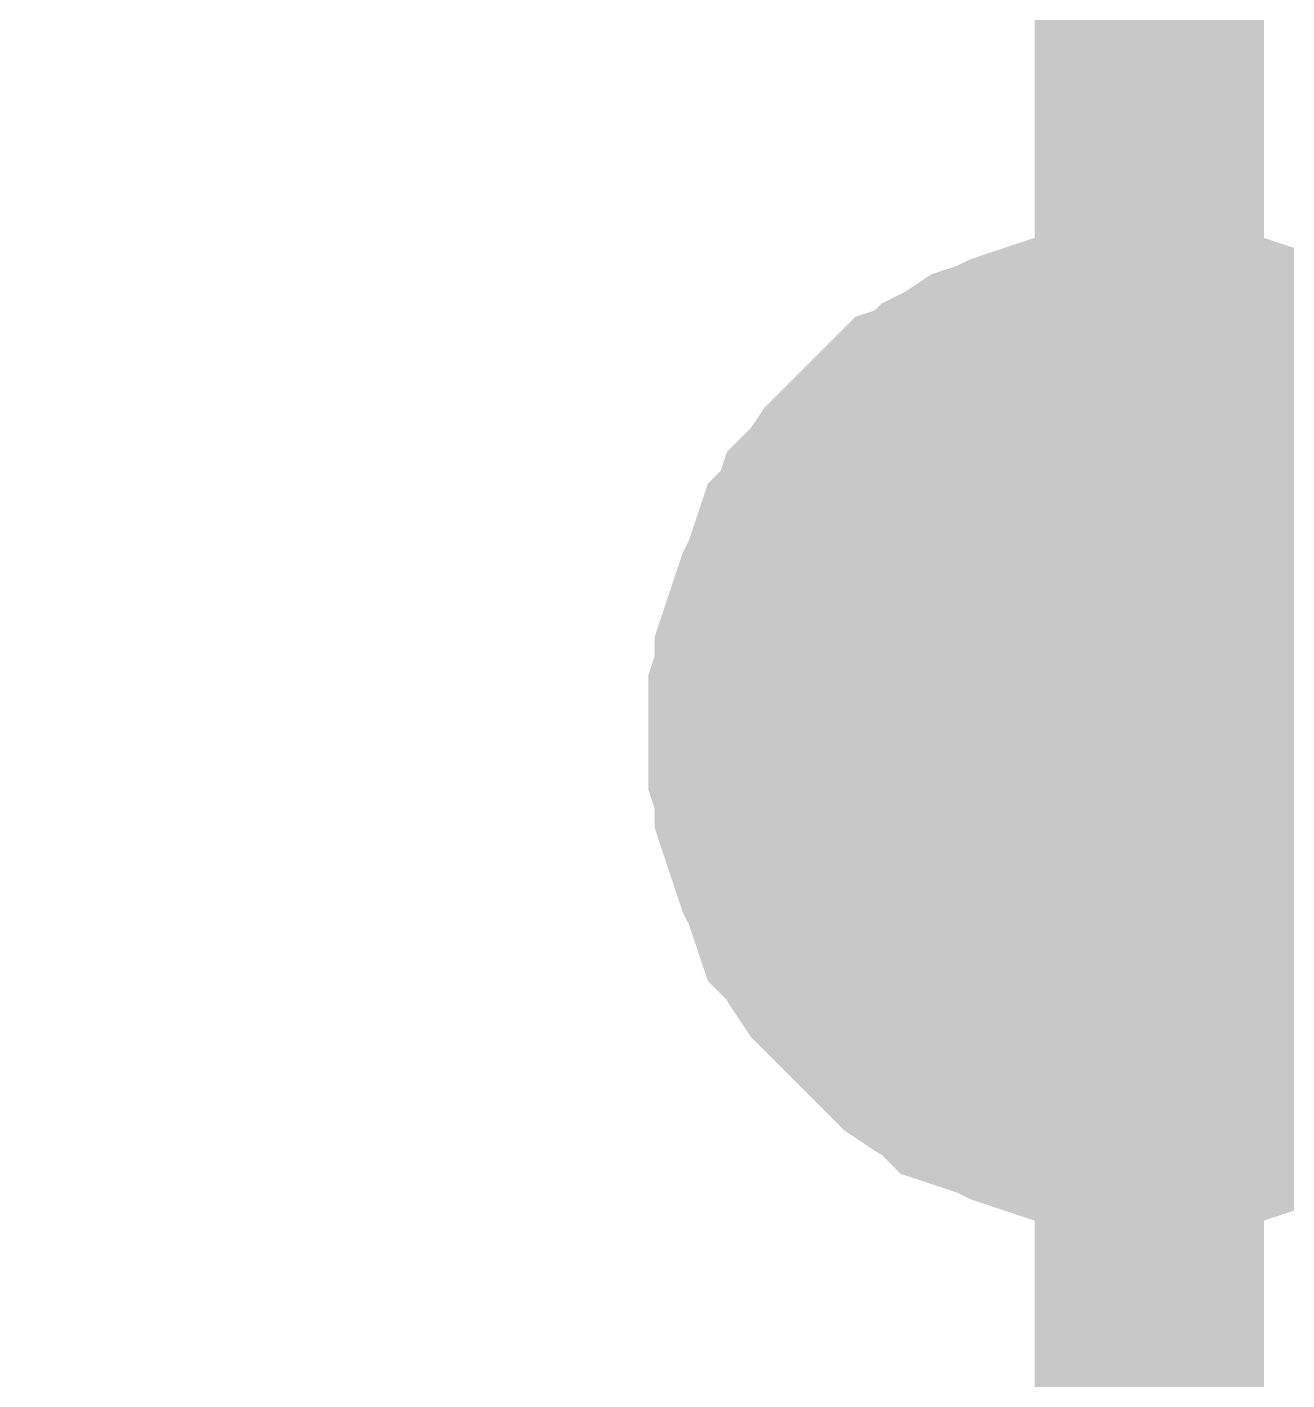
# Model space of a CAD drawing. Header units: inches. Extents: x 0 to 431, y 0 to 297.
# Drawn here: x 38.635 to 40.28, y 163.494 to 165.26 of the extents above; entities that cross this region are included whole.
import ezdxf

# ---------------------------------------------------------------- set-up
doc = ezdxf.new("R2010")
doc.units = ezdxf.units.IN
doc.layers.add('Sheet', color=255, linetype='Continuous')

msp = doc.modelspace()

# ---------------------------------------------------------------- linework, layer by layer
at = {"layer": 'Sheet'}
for points in [[(40.0999, 164.3394, 0.2997, 0.2997, 0), (40.0999, 166.8768, 0.2997, 0.2997, 0)], [(39.5958, 164.3394, 0.2997, 0.2997, 0), (39.5958, 164.3646, 0.2997, 0.2997, 0), (39.5958, 164.3898, 0.2997, 0.2997, 0), (39.6042, 164.415, 0.2997, 0.2997, 0), (39.6042, 164.4402, 0.2997, 0.2997, 0), (39.6126, 164.4654, 0.2997, 0.2997, 0), (39.621, 164.4906, 0.2997, 0.2997, 0), (39.6294, 164.5159, 0.2997, 0.2997, 0), (39.6378, 164.5327, 0.2997, 0.2997, 0), (39.6462, 164.5579, 0.2997, 0.2997, 0), (39.6546, 164.5831, 0.2997, 0.2997, 0), (39.6714, 164.5999, 0.2997, 0.2997, 0), (39.6798, 164.6251, 0.2997, 0.2997, 0), (39.6966, 164.6419, 0.2997, 0.2997, 0), (39.7134, 164.6671, 0.2997, 0.2997, 0), (39.7302, 164.6839, 0.2997, 0.2997, 0), (39.747, 164.7007, 0.2997, 0.2997, 0), (39.7638, 164.7175, 0.2997, 0.2997, 0), (39.7806, 164.7343, 0.2997, 0.2997, 0), (39.7974, 164.7511, 0.2997, 0.2997, 0), (39.8227, 164.7595, 0.2997, 0.2997, 0), (39.8395, 164.7763, 0.2997, 0.2997, 0), (39.8563, 164.7847, 0.2997, 0.2997, 0), (39.8815, 164.8015, 0.2997, 0.2997, 0), (39.9067, 164.8099, 0.2997, 0.2997, 0), (39.9235, 164.8183, 0.2997, 0.2997, 0), (39.9487, 164.8267, 0.2997, 0.2997, 0), (39.9739, 164.8351, 0.2997, 0.2997, 0), (39.9991, 164.8435, 0.2997, 0.2997, 0), (40.0243, 164.8435, 0.2997, 0.2997, 0), (40.0495, 164.8519, 0.2997, 0.2997, 0), (40.0747, 164.8519, 0.2997, 0.2997, 0), (40.0999, 164.8519, 0.2997, 0.2997, 0)], [(39.5958, 164.3394, 0.2997, 0.2997, 0), (39.5958, 164.3646, 0.2997, 0.2997, 0), (39.5958, 164.3898, 0.2997, 0.2997, 0), (39.6042, 164.415, 0.2997, 0.2997, 0), (39.6042, 164.4402, 0.2997, 0.2997, 0), (39.6126, 164.4654, 0.2997, 0.2997, 0), (39.621, 164.4906, 0.2997, 0.2997, 0), (39.6294, 164.5159, 0.2997, 0.2997, 0), (39.6378, 164.5327, 0.2997, 0.2997, 0), (39.6462, 164.5579, 0.2997, 0.2997, 0), (39.6546, 164.5831, 0.2997, 0.2997, 0), (39.6714, 164.5999, 0.2997, 0.2997, 0), (39.6798, 164.6251, 0.2997, 0.2997, 0), (39.6966, 164.6419, 0.2997, 0.2997, 0), (39.7134, 164.6671, 0.2997, 0.2997, 0), (39.7302, 164.6839, 0.2997, 0.2997, 0), (39.747, 164.7007, 0.2997, 0.2997, 0), (39.7638, 164.7175, 0.2997, 0.2997, 0), (39.7806, 164.7343, 0.2997, 0.2997, 0), (39.7974, 164.7511, 0.2997, 0.2997, 0), (39.8227, 164.7595, 0.2997, 0.2997, 0), (39.8395, 164.7763, 0.2997, 0.2997, 0), (39.8563, 164.7847, 0.2997, 0.2997, 0), (39.8815, 164.8015, 0.2997, 0.2997, 0), (39.9067, 164.8099, 0.2997, 0.2997, 0), (39.9235, 164.8183, 0.2997, 0.2997, 0), (39.9487, 164.8267, 0.2997, 0.2997, 0), (39.9739, 164.8351, 0.2997, 0.2997, 0), (39.9991, 164.8435, 0.2997, 0.2997, 0), (40.0243, 164.8435, 0.2997, 0.2997, 0), (40.0495, 164.8519, 0.2997, 0.2997, 0), (40.0747, 164.8519, 0.2997, 0.2997, 0), (40.0999, 164.8519, 0.2997, 0.2997, 0)], [(39.5958, 164.3394, 0.2997, 0.2997, 0), (39.5958, 164.3646, 0.2997, 0.2997, 0), (39.5958, 164.3898, 0.2997, 0.2997, 0), (39.6042, 164.415, 0.2997, 0.2997, 0), (39.6042, 164.4402, 0.2997, 0.2997, 0), (39.6126, 164.4654, 0.2997, 0.2997, 0), (39.621, 164.4906, 0.2997, 0.2997, 0), (39.6294, 164.5159, 0.2997, 0.2997, 0), (39.6378, 164.5327, 0.2997, 0.2997, 0), (39.6462, 164.5579, 0.2997, 0.2997, 0), (39.6546, 164.5831, 0.2997, 0.2997, 0), (39.6714, 164.5999, 0.2997, 0.2997, 0), (39.6798, 164.6251, 0.2997, 0.2997, 0), (39.6966, 164.6419, 0.2997, 0.2997, 0), (39.7134, 164.6671, 0.2997, 0.2997, 0), (39.7302, 164.6839, 0.2997, 0.2997, 0), (39.747, 164.7007, 0.2997, 0.2997, 0), (39.7638, 164.7175, 0.2997, 0.2997, 0), (39.7806, 164.7343, 0.2997, 0.2997, 0), (39.7974, 164.7511, 0.2997, 0.2997, 0), (39.8227, 164.7595, 0.2997, 0.2997, 0), (39.8395, 164.7763, 0.2997, 0.2997, 0), (39.8563, 164.7847, 0.2997, 0.2997, 0), (39.8815, 164.8015, 0.2997, 0.2997, 0), (39.9067, 164.8099, 0.2997, 0.2997, 0), (39.9235, 164.8183, 0.2997, 0.2997, 0), (39.9487, 164.8267, 0.2997, 0.2997, 0), (39.9739, 164.8351, 0.2997, 0.2997, 0), (39.9991, 164.8435, 0.2997, 0.2997, 0), (40.0243, 164.8435, 0.2997, 0.2997, 0), (40.0495, 164.8519, 0.2997, 0.2997, 0), (40.0747, 164.8519, 0.2997, 0.2997, 0), (40.0999, 164.8519, 0.2997, 0.2997, 0)], [(39.5958, 164.3394, 0.2997, 0.2997, 0), (39.5958, 164.3646, 0.2997, 0.2997, 0), (39.5958, 164.3898, 0.2997, 0.2997, 0), (39.6042, 164.415, 0.2997, 0.2997, 0), (39.6042, 164.4402, 0.2997, 0.2997, 0), (39.6126, 164.4654, 0.2997, 0.2997, 0), (39.621, 164.4906, 0.2997, 0.2997, 0), (39.6294, 164.5159, 0.2997, 0.2997, 0), (39.6378, 164.5327, 0.2997, 0.2997, 0), (39.6462, 164.5579, 0.2997, 0.2997, 0), (39.6546, 164.5831, 0.2997, 0.2997, 0), (39.6714, 164.5999, 0.2997, 0.2997, 0), (39.6798, 164.6251, 0.2997, 0.2997, 0), (39.6966, 164.6419, 0.2997, 0.2997, 0), (39.7134, 164.6671, 0.2997, 0.2997, 0), (39.7302, 164.6839, 0.2997, 0.2997, 0), (39.747, 164.7007, 0.2997, 0.2997, 0), (39.7638, 164.7175, 0.2997, 0.2997, 0), (39.7806, 164.7343, 0.2997, 0.2997, 0), (39.7974, 164.7511, 0.2997, 0.2997, 0), (39.8227, 164.7595, 0.2997, 0.2997, 0), (39.8395, 164.7763, 0.2997, 0.2997, 0), (39.8563, 164.7847, 0.2997, 0.2997, 0), (39.8815, 164.8015, 0.2997, 0.2997, 0), (39.9067, 164.8099, 0.2997, 0.2997, 0), (39.9235, 164.8183, 0.2997, 0.2997, 0), (39.9487, 164.8267, 0.2997, 0.2997, 0), (39.9739, 164.8351, 0.2997, 0.2997, 0), (39.9991, 164.8435, 0.2997, 0.2997, 0), (40.0243, 164.8435, 0.2997, 0.2997, 0), (40.0495, 164.8519, 0.2997, 0.2997, 0), (40.0747, 164.8519, 0.2997, 0.2997, 0), (40.0999, 164.8519, 0.2997, 0.2997, 0)], [(40.0999, 164.8519, 0.2997, 0.2997, 0), (40.0999, 164.8519, 0.2997, 0.2997, 0)], [(40.0999, 164.8519, 0.2997, 0.2997, 0), (40.1251, 164.8519, 0.2997, 0.2997, 0), (40.1503, 164.8519, 0.2997, 0.2997, 0), (40.1755, 164.8435, 0.2997, 0.2997, 0), (40.2007, 164.8435, 0.2997, 0.2997, 0), (40.2259, 164.8351, 0.2997, 0.2997, 0), (40.2511, 164.8267, 0.2997, 0.2997, 0), (40.2763, 164.8183, 0.2997, 0.2997, 0), (40.3015, 164.8099, 0.2997, 0.2997, 0), (40.3267, 164.8015, 0.2997, 0.2997, 0), (40.3435, 164.7847, 0.2997, 0.2997, 0), (40.3687, 164.7763, 0.2997, 0.2997, 0), (40.3855, 164.7595, 0.2997, 0.2997, 0), (40.4108, 164.7511, 0.2997, 0.2997, 0), (40.4276, 164.7343, 0.2997, 0.2997, 0), (40.4444, 164.7175, 0.2997, 0.2997, 0)], [(40.0999, 164.8519, 0.2997, 0.2997, 0), (40.0999, 164.8519, 0.2997, 0.2997, 0)], [(40.0999, 164.8519, 0.2997, 0.2997, 0), (40.1251, 164.8519, 0.2997, 0.2997, 0), (40.1503, 164.8519, 0.2997, 0.2997, 0), (40.1755, 164.8435, 0.2997, 0.2997, 0), (40.2007, 164.8435, 0.2997, 0.2997, 0), (40.2259, 164.8351, 0.2997, 0.2997, 0), (40.2511, 164.8267, 0.2997, 0.2997, 0), (40.2763, 164.8183, 0.2997, 0.2997, 0), (40.3015, 164.8099, 0.2997, 0.2997, 0), (40.3267, 164.8015, 0.2997, 0.2997, 0), (40.3435, 164.7847, 0.2997, 0.2997, 0), (40.3687, 164.7763, 0.2997, 0.2997, 0), (40.3855, 164.7595, 0.2997, 0.2997, 0), (40.4108, 164.7511, 0.2997, 0.2997, 0), (40.4276, 164.7343, 0.2997, 0.2997, 0), (40.4444, 164.7175, 0.2997, 0.2997, 0)], [(40.0999, 164.8519, 0.2997, 0.2997, 0), (40.0999, 164.8519, 0.2997, 0.2997, 0)], [(40.0999, 164.8519, 0.2997, 0.2997, 0), (40.1251, 164.8519, 0.2997, 0.2997, 0), (40.1503, 164.8519, 0.2997, 0.2997, 0), (40.1755, 164.8435, 0.2997, 0.2997, 0), (40.2007, 164.8435, 0.2997, 0.2997, 0), (40.2259, 164.8351, 0.2997, 0.2997, 0), (40.2511, 164.8267, 0.2997, 0.2997, 0), (40.2763, 164.8183, 0.2997, 0.2997, 0), (40.3015, 164.8099, 0.2997, 0.2997, 0), (40.3267, 164.8015, 0.2997, 0.2997, 0), (40.3435, 164.7847, 0.2997, 0.2997, 0), (40.3687, 164.7763, 0.2997, 0.2997, 0), (40.3855, 164.7595, 0.2997, 0.2997, 0), (40.4108, 164.7511, 0.2997, 0.2997, 0), (40.4276, 164.7343, 0.2997, 0.2997, 0), (40.4444, 164.7175, 0.2997, 0.2997, 0)], [(40.0999, 164.8519, 0.2997, 0.2997, 0), (40.0999, 164.8519, 0.2997, 0.2997, 0)], [(40.0999, 164.8519, 0.2997, 0.2997, 0), (40.1251, 164.8519, 0.2997, 0.2997, 0), (40.1503, 164.8519, 0.2997, 0.2997, 0), (40.1755, 164.8435, 0.2997, 0.2997, 0), (40.2007, 164.8435, 0.2997, 0.2997, 0), (40.2259, 164.8351, 0.2997, 0.2997, 0), (40.2511, 164.8267, 0.2997, 0.2997, 0), (40.2763, 164.8183, 0.2997, 0.2997, 0), (40.3015, 164.8099, 0.2997, 0.2997, 0), (40.3267, 164.8015, 0.2997, 0.2997, 0), (40.3435, 164.7847, 0.2997, 0.2997, 0), (40.3687, 164.7763, 0.2997, 0.2997, 0), (40.3855, 164.7595, 0.2997, 0.2997, 0), (40.4108, 164.7511, 0.2997, 0.2997, 0), (40.4276, 164.7343, 0.2997, 0.2997, 0), (40.4444, 164.7175, 0.2997, 0.2997, 0)], [(39.5958, 164.3394, 0.0991, 0.0991, 0), (39.5958, 164.3646, 0.0991, 0.0991, 0), (39.5958, 164.3898, 0.0991, 0.0991, 0), (39.6042, 164.415, 0.0991, 0.0991, 0), (39.6042, 164.4402, 0.0991, 0.0991, 0), (39.6126, 164.4654, 0.0991, 0.0991, 0), (39.621, 164.4906, 0.0991, 0.0991, 0), (39.6294, 164.5159, 0.0991, 0.0991, 0), (39.6378, 164.5327, 0.0991, 0.0991, 0), (39.6462, 164.5579, 0.0991, 0.0991, 0), (39.6546, 164.5831, 0.0991, 0.0991, 0), (39.6714, 164.5999, 0.0991, 0.0991, 0), (39.6798, 164.6251, 0.0991, 0.0991, 0), (39.6966, 164.6419, 0.0991, 0.0991, 0), (39.7134, 164.6671, 0.0991, 0.0991, 0), (39.7302, 164.6839, 0.0991, 0.0991, 0), (39.747, 164.7007, 0.0991, 0.0991, 0), (39.7638, 164.7175, 0.0991, 0.0991, 0), (39.7806, 164.7343, 0.0991, 0.0991, 0), (39.7974, 164.7511, 0.0991, 0.0991, 0), (39.8227, 164.7595, 0.0991, 0.0991, 0), (39.8395, 164.7763, 0.0991, 0.0991, 0), (39.8563, 164.7847, 0.0991, 0.0991, 0), (39.8815, 164.8015, 0.0991, 0.0991, 0), (39.9067, 164.8099, 0.0991, 0.0991, 0), (39.9235, 164.8183, 0.0991, 0.0991, 0), (39.9487, 164.8267, 0.0991, 0.0991, 0), (39.9739, 164.8351, 0.0991, 0.0991, 0), (39.9991, 164.8435, 0.0991, 0.0991, 0), (40.0243, 164.8435, 0.0991, 0.0991, 0), (40.0495, 164.8519, 0.0991, 0.0991, 0), (40.0747, 164.8519, 0.0991, 0.0991, 0), (40.0999, 164.8519, 0.0991, 0.0991, 0)], [(39.5958, 164.3394, 0.0991, 0.0991, 0), (39.5958, 164.3646, 0.0991, 0.0991, 0), (39.5958, 164.3898, 0.0991, 0.0991, 0), (39.6042, 164.415, 0.0991, 0.0991, 0), (39.6042, 164.4402, 0.0991, 0.0991, 0), (39.6126, 164.4654, 0.0991, 0.0991, 0), (39.621, 164.4906, 0.0991, 0.0991, 0), (39.6294, 164.5159, 0.0991, 0.0991, 0), (39.6378, 164.5327, 0.0991, 0.0991, 0), (39.6462, 164.5579, 0.0991, 0.0991, 0), (39.6546, 164.5831, 0.0991, 0.0991, 0), (39.6714, 164.5999, 0.0991, 0.0991, 0), (39.6798, 164.6251, 0.0991, 0.0991, 0), (39.6966, 164.6419, 0.0991, 0.0991, 0), (39.7134, 164.6671, 0.0991, 0.0991, 0), (39.7302, 164.6839, 0.0991, 0.0991, 0), (39.747, 164.7007, 0.0991, 0.0991, 0), (39.7638, 164.7175, 0.0991, 0.0991, 0), (39.7806, 164.7343, 0.0991, 0.0991, 0), (39.7974, 164.7511, 0.0991, 0.0991, 0), (39.8227, 164.7595, 0.0991, 0.0991, 0), (39.8395, 164.7763, 0.0991, 0.0991, 0), (39.8563, 164.7847, 0.0991, 0.0991, 0), (39.8815, 164.8015, 0.0991, 0.0991, 0), (39.9067, 164.8099, 0.0991, 0.0991, 0), (39.9235, 164.8183, 0.0991, 0.0991, 0), (39.9487, 164.8267, 0.0991, 0.0991, 0), (39.9739, 164.8351, 0.0991, 0.0991, 0), (39.9991, 164.8435, 0.0991, 0.0991, 0), (40.0243, 164.8435, 0.0991, 0.0991, 0), (40.0495, 164.8519, 0.0991, 0.0991, 0), (40.0747, 164.8519, 0.0991, 0.0991, 0), (40.0999, 164.8519, 0.0991, 0.0991, 0)], [(39.5958, 164.3394, 0.0991, 0.0991, 0), (39.5958, 164.3646, 0.0991, 0.0991, 0), (39.5958, 164.3898, 0.0991, 0.0991, 0), (39.6042, 164.415, 0.0991, 0.0991, 0), (39.6042, 164.4402, 0.0991, 0.0991, 0), (39.6126, 164.4654, 0.0991, 0.0991, 0), (39.621, 164.4906, 0.0991, 0.0991, 0), (39.6294, 164.5159, 0.0991, 0.0991, 0), (39.6378, 164.5327, 0.0991, 0.0991, 0), (39.6462, 164.5579, 0.0991, 0.0991, 0), (39.6546, 164.5831, 0.0991, 0.0991, 0), (39.6714, 164.5999, 0.0991, 0.0991, 0), (39.6798, 164.6251, 0.0991, 0.0991, 0), (39.6966, 164.6419, 0.0991, 0.0991, 0), (39.7134, 164.6671, 0.0991, 0.0991, 0), (39.7302, 164.6839, 0.0991, 0.0991, 0), (39.747, 164.7007, 0.0991, 0.0991, 0), (39.7638, 164.7175, 0.0991, 0.0991, 0), (39.7806, 164.7343, 0.0991, 0.0991, 0), (39.7974, 164.7511, 0.0991, 0.0991, 0), (39.8227, 164.7595, 0.0991, 0.0991, 0), (39.8395, 164.7763, 0.0991, 0.0991, 0), (39.8563, 164.7847, 0.0991, 0.0991, 0), (39.8815, 164.8015, 0.0991, 0.0991, 0), (39.9067, 164.8099, 0.0991, 0.0991, 0), (39.9235, 164.8183, 0.0991, 0.0991, 0), (39.9487, 164.8267, 0.0991, 0.0991, 0), (39.9739, 164.8351, 0.0991, 0.0991, 0), (39.9991, 164.8435, 0.0991, 0.0991, 0), (40.0243, 164.8435, 0.0991, 0.0991, 0), (40.0495, 164.8519, 0.0991, 0.0991, 0), (40.0747, 164.8519, 0.0991, 0.0991, 0), (40.0999, 164.8519, 0.0991, 0.0991, 0)], [(39.5958, 164.3394, 0.0991, 0.0991, 0), (39.5958, 164.3646, 0.0991, 0.0991, 0), (39.5958, 164.3898, 0.0991, 0.0991, 0), (39.6042, 164.415, 0.0991, 0.0991, 0), (39.6042, 164.4402, 0.0991, 0.0991, 0), (39.6126, 164.4654, 0.0991, 0.0991, 0), (39.621, 164.4906, 0.0991, 0.0991, 0), (39.6294, 164.5159, 0.0991, 0.0991, 0), (39.6378, 164.5327, 0.0991, 0.0991, 0), (39.6462, 164.5579, 0.0991, 0.0991, 0), (39.6546, 164.5831, 0.0991, 0.0991, 0), (39.6714, 164.5999, 0.0991, 0.0991, 0), (39.6798, 164.6251, 0.0991, 0.0991, 0), (39.6966, 164.6419, 0.0991, 0.0991, 0), (39.7134, 164.6671, 0.0991, 0.0991, 0), (39.7302, 164.6839, 0.0991, 0.0991, 0), (39.747, 164.7007, 0.0991, 0.0991, 0), (39.7638, 164.7175, 0.0991, 0.0991, 0), (39.7806, 164.7343, 0.0991, 0.0991, 0), (39.7974, 164.7511, 0.0991, 0.0991, 0), (39.8227, 164.7595, 0.0991, 0.0991, 0), (39.8395, 164.7763, 0.0991, 0.0991, 0), (39.8563, 164.7847, 0.0991, 0.0991, 0), (39.8815, 164.8015, 0.0991, 0.0991, 0), (39.9067, 164.8099, 0.0991, 0.0991, 0), (39.9235, 164.8183, 0.0991, 0.0991, 0), (39.9487, 164.8267, 0.0991, 0.0991, 0), (39.9739, 164.8351, 0.0991, 0.0991, 0), (39.9991, 164.8435, 0.0991, 0.0991, 0), (40.0243, 164.8435, 0.0991, 0.0991, 0), (40.0495, 164.8519, 0.0991, 0.0991, 0), (40.0747, 164.8519, 0.0991, 0.0991, 0), (40.0999, 164.8519, 0.0991, 0.0991, 0)], [(40.0999, 164.8519, 0.0991, 0.0991, 0), (40.0999, 164.8519, 0.0991, 0.0991, 0)], [(40.0999, 164.8519, 0.0991, 0.0991, 0), (40.1251, 164.8519, 0.0991, 0.0991, 0), (40.1503, 164.8519, 0.0991, 0.0991, 0), (40.1755, 164.8435, 0.0991, 0.0991, 0), (40.2007, 164.8435, 0.0991, 0.0991, 0), (40.2259, 164.8351, 0.0991, 0.0991, 0), (40.2511, 164.8267, 0.0991, 0.0991, 0), (40.2763, 164.8183, 0.0991, 0.0991, 0), (40.3015, 164.8099, 0.0991, 0.0991, 0), (40.3267, 164.8015, 0.0991, 0.0991, 0), (40.3435, 164.7847, 0.0991, 0.0991, 0)], [(40.0999, 164.8519, 0.0991, 0.0991, 0), (40.0999, 164.8519, 0.0991, 0.0991, 0)], [(40.0999, 164.8519, 0.0991, 0.0991, 0), (40.1251, 164.8519, 0.0991, 0.0991, 0), (40.1503, 164.8519, 0.0991, 0.0991, 0), (40.1755, 164.8435, 0.0991, 0.0991, 0), (40.2007, 164.8435, 0.0991, 0.0991, 0), (40.2259, 164.8351, 0.0991, 0.0991, 0), (40.2511, 164.8267, 0.0991, 0.0991, 0), (40.2763, 164.8183, 0.0991, 0.0991, 0), (40.3015, 164.8099, 0.0991, 0.0991, 0), (40.3267, 164.8015, 0.0991, 0.0991, 0), (40.3435, 164.7847, 0.0991, 0.0991, 0)], [(40.0999, 164.8519, 0.0991, 0.0991, 0), (40.0999, 164.8519, 0.0991, 0.0991, 0)], [(40.0999, 164.8519, 0.0991, 0.0991, 0), (40.1251, 164.8519, 0.0991, 0.0991, 0), (40.1503, 164.8519, 0.0991, 0.0991, 0), (40.1755, 164.8435, 0.0991, 0.0991, 0), (40.2007, 164.8435, 0.0991, 0.0991, 0), (40.2259, 164.8351, 0.0991, 0.0991, 0), (40.2511, 164.8267, 0.0991, 0.0991, 0), (40.2763, 164.8183, 0.0991, 0.0991, 0), (40.3015, 164.8099, 0.0991, 0.0991, 0), (40.3267, 164.8015, 0.0991, 0.0991, 0), (40.3435, 164.7847, 0.0991, 0.0991, 0)], [(40.0999, 164.8519, 0.0991, 0.0991, 0), (40.0999, 164.8519, 0.0991, 0.0991, 0)], [(40.0999, 164.8519, 0.0991, 0.0991, 0), (40.1251, 164.8519, 0.0991, 0.0991, 0), (40.1503, 164.8519, 0.0991, 0.0991, 0), (40.1755, 164.8435, 0.0991, 0.0991, 0), (40.2007, 164.8435, 0.0991, 0.0991, 0), (40.2259, 164.8351, 0.0991, 0.0991, 0), (40.2511, 164.8267, 0.0991, 0.0991, 0), (40.2763, 164.8183, 0.0991, 0.0991, 0), (40.3015, 164.8099, 0.0991, 0.0991, 0), (40.3267, 164.8015, 0.0991, 0.0991, 0), (40.3435, 164.7847, 0.0991, 0.0991, 0)], [(73.2098, 138.9155, 0.2997, 0.2997, 0), (62.9601, 138.9155, 0.2997, 0.2997, 0), (62.9601, 163.9949, 0.2997, 0.2997, 0), (62.9601, 164.3394, 0.2997, 0.2997, 0), (45.0063, 164.3394, 0.2997, 0.2997, 0), (40.0999, 164.3394, 0.2997, 0.2997, 0), (40.0999, 154.9966, 0.2997, 0.2997, 0), (36.0084, 154.9966, 0.2997, 0.2997, 0)], [(40.0999, 163.8353, 0.2997, 0.2997, 0), (40.0747, 163.8353, 0.2997, 0.2997, 0), (40.0495, 163.8353, 0.2997, 0.2997, 0), (40.0243, 163.8437, 0.2997, 0.2997, 0), (39.9991, 163.8437, 0.2997, 0.2997, 0), (39.9739, 163.8521, 0.2997, 0.2997, 0), (39.9487, 163.8605, 0.2997, 0.2997, 0), (39.9235, 163.8689, 0.2997, 0.2997, 0), (39.9067, 163.8773, 0.2997, 0.2997, 0), (39.8815, 163.8857, 0.2997, 0.2997, 0), (39.8563, 163.8941, 0.2997, 0.2997, 0), (39.8395, 163.9109, 0.2997, 0.2997, 0), (39.8227, 163.9193, 0.2997, 0.2997, 0), (39.7974, 163.9361, 0.2997, 0.2997, 0), (39.7806, 163.9529, 0.2997, 0.2997, 0), (39.7638, 163.9697, 0.2997, 0.2997, 0), (39.747, 163.9865, 0.2997, 0.2997, 0), (39.7302, 164.0033, 0.2997, 0.2997, 0), (39.7134, 164.0201, 0.2997, 0.2997, 0), (39.6966, 164.0369, 0.2997, 0.2997, 0), (39.6798, 164.0622, 0.2997, 0.2997, 0), (39.6714, 164.079, 0.2997, 0.2997, 0), (39.6546, 164.0958, 0.2997, 0.2997, 0), (39.6462, 164.121, 0.2997, 0.2997, 0), (39.6378, 164.1462, 0.2997, 0.2997, 0), (39.6294, 164.163, 0.2997, 0.2997, 0), (39.621, 164.1882, 0.2997, 0.2997, 0), (39.6126, 164.2134, 0.2997, 0.2997, 0), (39.6042, 164.2386, 0.2997, 0.2997, 0), (39.6042, 164.2638, 0.2997, 0.2997, 0), (39.5958, 164.289, 0.2997, 0.2997, 0), (39.5958, 164.3142, 0.2997, 0.2997, 0), (39.5958, 164.3394, 0.2997, 0.2997, 0)], [(39.5958, 164.3394, 0.2997, 0.2997, 0), (39.5958, 164.3394, 0.2997, 0.2997, 0)], [(40.0999, 163.8353, 0.2997, 0.2997, 0), (40.0747, 163.8353, 0.2997, 0.2997, 0), (40.0495, 163.8353, 0.2997, 0.2997, 0), (40.0243, 163.8437, 0.2997, 0.2997, 0), (39.9991, 163.8437, 0.2997, 0.2997, 0), (39.9739, 163.8521, 0.2997, 0.2997, 0), (39.9487, 163.8605, 0.2997, 0.2997, 0), (39.9235, 163.8689, 0.2997, 0.2997, 0), (39.9067, 163.8773, 0.2997, 0.2997, 0), (39.8815, 163.8857, 0.2997, 0.2997, 0), (39.8563, 163.8941, 0.2997, 0.2997, 0), (39.8395, 163.9109, 0.2997, 0.2997, 0), (39.8227, 163.9193, 0.2997, 0.2997, 0), (39.7974, 163.9361, 0.2997, 0.2997, 0), (39.7806, 163.9529, 0.2997, 0.2997, 0), (39.7638, 163.9697, 0.2997, 0.2997, 0), (39.747, 163.9865, 0.2997, 0.2997, 0), (39.7302, 164.0033, 0.2997, 0.2997, 0), (39.7134, 164.0201, 0.2997, 0.2997, 0), (39.6966, 164.0369, 0.2997, 0.2997, 0), (39.6798, 164.0622, 0.2997, 0.2997, 0), (39.6714, 164.079, 0.2997, 0.2997, 0), (39.6546, 164.0958, 0.2997, 0.2997, 0), (39.6462, 164.121, 0.2997, 0.2997, 0), (39.6378, 164.1462, 0.2997, 0.2997, 0), (39.6294, 164.163, 0.2997, 0.2997, 0), (39.621, 164.1882, 0.2997, 0.2997, 0), (39.6126, 164.2134, 0.2997, 0.2997, 0), (39.6042, 164.2386, 0.2997, 0.2997, 0), (39.6042, 164.2638, 0.2997, 0.2997, 0), (39.5958, 164.289, 0.2997, 0.2997, 0), (39.5958, 164.3142, 0.2997, 0.2997, 0), (39.5958, 164.3394, 0.2997, 0.2997, 0)], [(39.5958, 164.3394, 0.2997, 0.2997, 0), (39.5958, 164.3394, 0.2997, 0.2997, 0)], [(40.0999, 163.8353, 0.2997, 0.2997, 0), (40.0747, 163.8353, 0.2997, 0.2997, 0), (40.0495, 163.8353, 0.2997, 0.2997, 0), (40.0243, 163.8437, 0.2997, 0.2997, 0), (39.9991, 163.8437, 0.2997, 0.2997, 0), (39.9739, 163.8521, 0.2997, 0.2997, 0), (39.9487, 163.8605, 0.2997, 0.2997, 0), (39.9235, 163.8689, 0.2997, 0.2997, 0), (39.9067, 163.8773, 0.2997, 0.2997, 0), (39.8815, 163.8857, 0.2997, 0.2997, 0), (39.8563, 163.8941, 0.2997, 0.2997, 0), (39.8395, 163.9109, 0.2997, 0.2997, 0), (39.8227, 163.9193, 0.2997, 0.2997, 0), (39.7974, 163.9361, 0.2997, 0.2997, 0), (39.7806, 163.9529, 0.2997, 0.2997, 0), (39.7638, 163.9697, 0.2997, 0.2997, 0), (39.747, 163.9865, 0.2997, 0.2997, 0), (39.7302, 164.0033, 0.2997, 0.2997, 0), (39.7134, 164.0201, 0.2997, 0.2997, 0), (39.6966, 164.0369, 0.2997, 0.2997, 0), (39.6798, 164.0622, 0.2997, 0.2997, 0), (39.6714, 164.079, 0.2997, 0.2997, 0), (39.6546, 164.0958, 0.2997, 0.2997, 0), (39.6462, 164.121, 0.2997, 0.2997, 0), (39.6378, 164.1462, 0.2997, 0.2997, 0), (39.6294, 164.163, 0.2997, 0.2997, 0), (39.621, 164.1882, 0.2997, 0.2997, 0), (39.6126, 164.2134, 0.2997, 0.2997, 0), (39.6042, 164.2386, 0.2997, 0.2997, 0), (39.6042, 164.2638, 0.2997, 0.2997, 0), (39.5958, 164.289, 0.2997, 0.2997, 0), (39.5958, 164.3142, 0.2997, 0.2997, 0), (39.5958, 164.3394, 0.2997, 0.2997, 0)], [(39.5958, 164.3394, 0.2997, 0.2997, 0), (39.5958, 164.3394, 0.2997, 0.2997, 0)], [(40.0999, 163.8353, 0.2997, 0.2997, 0), (40.0747, 163.8353, 0.2997, 0.2997, 0), (40.0495, 163.8353, 0.2997, 0.2997, 0), (40.0243, 163.8437, 0.2997, 0.2997, 0), (39.9991, 163.8437, 0.2997, 0.2997, 0), (39.9739, 163.8521, 0.2997, 0.2997, 0), (39.9487, 163.8605, 0.2997, 0.2997, 0), (39.9235, 163.8689, 0.2997, 0.2997, 0), (39.9067, 163.8773, 0.2997, 0.2997, 0), (39.8815, 163.8857, 0.2997, 0.2997, 0), (39.8563, 163.8941, 0.2997, 0.2997, 0), (39.8395, 163.9109, 0.2997, 0.2997, 0), (39.8227, 163.9193, 0.2997, 0.2997, 0), (39.7974, 163.9361, 0.2997, 0.2997, 0), (39.7806, 163.9529, 0.2997, 0.2997, 0), (39.7638, 163.9697, 0.2997, 0.2997, 0), (39.747, 163.9865, 0.2997, 0.2997, 0), (39.7302, 164.0033, 0.2997, 0.2997, 0), (39.7134, 164.0201, 0.2997, 0.2997, 0), (39.6966, 164.0369, 0.2997, 0.2997, 0), (39.6798, 164.0622, 0.2997, 0.2997, 0), (39.6714, 164.079, 0.2997, 0.2997, 0), (39.6546, 164.0958, 0.2997, 0.2997, 0), (39.6462, 164.121, 0.2997, 0.2997, 0), (39.6378, 164.1462, 0.2997, 0.2997, 0), (39.6294, 164.163, 0.2997, 0.2997, 0), (39.621, 164.1882, 0.2997, 0.2997, 0), (39.6126, 164.2134, 0.2997, 0.2997, 0), (39.6042, 164.2386, 0.2997, 0.2997, 0), (39.6042, 164.2638, 0.2997, 0.2997, 0), (39.5958, 164.289, 0.2997, 0.2997, 0), (39.5958, 164.3142, 0.2997, 0.2997, 0), (39.5958, 164.3394, 0.2997, 0.2997, 0)], [(39.5958, 164.3394, 0.2997, 0.2997, 0), (39.5958, 164.3394, 0.2997, 0.2997, 0)], [(40.0999, 163.8353, 0.0991, 0.0991, 0), (40.0747, 163.8353, 0.0991, 0.0991, 0), (40.0495, 163.8353, 0.0991, 0.0991, 0), (40.0243, 163.8437, 0.0991, 0.0991, 0), (39.9991, 163.8437, 0.0991, 0.0991, 0), (39.9739, 163.8521, 0.0991, 0.0991, 0), (39.9487, 163.8605, 0.0991, 0.0991, 0), (39.9235, 163.8689, 0.0991, 0.0991, 0), (39.9067, 163.8773, 0.0991, 0.0991, 0), (39.8815, 163.8857, 0.0991, 0.0991, 0), (39.8563, 163.8941, 0.0991, 0.0991, 0), (39.8395, 163.9109, 0.0991, 0.0991, 0), (39.8227, 163.9193, 0.0991, 0.0991, 0), (39.7974, 163.9361, 0.0991, 0.0991, 0), (39.7806, 163.9529, 0.0991, 0.0991, 0), (39.7638, 163.9697, 0.0991, 0.0991, 0), (39.747, 163.9865, 0.0991, 0.0991, 0), (39.7302, 164.0033, 0.0991, 0.0991, 0), (39.7134, 164.0201, 0.0991, 0.0991, 0), (39.6966, 164.0369, 0.0991, 0.0991, 0), (39.6798, 164.0622, 0.0991, 0.0991, 0), (39.6714, 164.079, 0.0991, 0.0991, 0), (39.6546, 164.0958, 0.0991, 0.0991, 0), (39.6462, 164.121, 0.0991, 0.0991, 0), (39.6378, 164.1462, 0.0991, 0.0991, 0), (39.6294, 164.163, 0.0991, 0.0991, 0), (39.621, 164.1882, 0.0991, 0.0991, 0), (39.6126, 164.2134, 0.0991, 0.0991, 0), (39.6042, 164.2386, 0.0991, 0.0991, 0), (39.6042, 164.2638, 0.0991, 0.0991, 0), (39.5958, 164.289, 0.0991, 0.0991, 0), (39.5958, 164.3142, 0.0991, 0.0991, 0), (39.5958, 164.3394, 0.0991, 0.0991, 0)], [(39.5958, 164.3394, 0.0991, 0.0991, 0), (39.5958, 164.3394, 0.0991, 0.0991, 0)], [(40.0999, 163.8353, 0.0991, 0.0991, 0), (40.0747, 163.8353, 0.0991, 0.0991, 0), (40.0495, 163.8353, 0.0991, 0.0991, 0), (40.0243, 163.8437, 0.0991, 0.0991, 0), (39.9991, 163.8437, 0.0991, 0.0991, 0), (39.9739, 163.8521, 0.0991, 0.0991, 0), (39.9487, 163.8605, 0.0991, 0.0991, 0), (39.9235, 163.8689, 0.0991, 0.0991, 0), (39.9067, 163.8773, 0.0991, 0.0991, 0), (39.8815, 163.8857, 0.0991, 0.0991, 0), (39.8563, 163.8941, 0.0991, 0.0991, 0), (39.8395, 163.9109, 0.0991, 0.0991, 0), (39.8227, 163.9193, 0.0991, 0.0991, 0), (39.7974, 163.9361, 0.0991, 0.0991, 0), (39.7806, 163.9529, 0.0991, 0.0991, 0), (39.7638, 163.9697, 0.0991, 0.0991, 0), (39.747, 163.9865, 0.0991, 0.0991, 0), (39.7302, 164.0033, 0.0991, 0.0991, 0), (39.7134, 164.0201, 0.0991, 0.0991, 0), (39.6966, 164.0369, 0.0991, 0.0991, 0), (39.6798, 164.0622, 0.0991, 0.0991, 0), (39.6714, 164.079, 0.0991, 0.0991, 0), (39.6546, 164.0958, 0.0991, 0.0991, 0), (39.6462, 164.121, 0.0991, 0.0991, 0), (39.6378, 164.1462, 0.0991, 0.0991, 0), (39.6294, 164.163, 0.0991, 0.0991, 0), (39.621, 164.1882, 0.0991, 0.0991, 0), (39.6126, 164.2134, 0.0991, 0.0991, 0), (39.6042, 164.2386, 0.0991, 0.0991, 0), (39.6042, 164.2638, 0.0991, 0.0991, 0), (39.5958, 164.289, 0.0991, 0.0991, 0), (39.5958, 164.3142, 0.0991, 0.0991, 0), (39.5958, 164.3394, 0.0991, 0.0991, 0)], [(39.5958, 164.3394, 0.0991, 0.0991, 0), (39.5958, 164.3394, 0.0991, 0.0991, 0)], [(40.0999, 163.8353, 0.0991, 0.0991, 0), (40.0747, 163.8353, 0.0991, 0.0991, 0), (40.0495, 163.8353, 0.0991, 0.0991, 0), (40.0243, 163.8437, 0.0991, 0.0991, 0), (39.9991, 163.8437, 0.0991, 0.0991, 0), (39.9739, 163.8521, 0.0991, 0.0991, 0), (39.9487, 163.8605, 0.0991, 0.0991, 0), (39.9235, 163.8689, 0.0991, 0.0991, 0), (39.9067, 163.8773, 0.0991, 0.0991, 0), (39.8815, 163.8857, 0.0991, 0.0991, 0), (39.8563, 163.8941, 0.0991, 0.0991, 0), (39.8395, 163.9109, 0.0991, 0.0991, 0), (39.8227, 163.9193, 0.0991, 0.0991, 0), (39.7974, 163.9361, 0.0991, 0.0991, 0), (39.7806, 163.9529, 0.0991, 0.0991, 0), (39.7638, 163.9697, 0.0991, 0.0991, 0), (39.747, 163.9865, 0.0991, 0.0991, 0), (39.7302, 164.0033, 0.0991, 0.0991, 0), (39.7134, 164.0201, 0.0991, 0.0991, 0), (39.6966, 164.0369, 0.0991, 0.0991, 0), (39.6798, 164.0622, 0.0991, 0.0991, 0), (39.6714, 164.079, 0.0991, 0.0991, 0), (39.6546, 164.0958, 0.0991, 0.0991, 0), (39.6462, 164.121, 0.0991, 0.0991, 0), (39.6378, 164.1462, 0.0991, 0.0991, 0), (39.6294, 164.163, 0.0991, 0.0991, 0), (39.621, 164.1882, 0.0991, 0.0991, 0), (39.6126, 164.2134, 0.0991, 0.0991, 0), (39.6042, 164.2386, 0.0991, 0.0991, 0), (39.6042, 164.2638, 0.0991, 0.0991, 0), (39.5958, 164.289, 0.0991, 0.0991, 0), (39.5958, 164.3142, 0.0991, 0.0991, 0), (39.5958, 164.3394, 0.0991, 0.0991, 0)], [(39.5958, 164.3394, 0.0991, 0.0991, 0), (39.5958, 164.3394, 0.0991, 0.0991, 0)], [(40.0999, 163.8353, 0.0991, 0.0991, 0), (40.0747, 163.8353, 0.0991, 0.0991, 0), (40.0495, 163.8353, 0.0991, 0.0991, 0), (40.0243, 163.8437, 0.0991, 0.0991, 0), (39.9991, 163.8437, 0.0991, 0.0991, 0), (39.9739, 163.8521, 0.0991, 0.0991, 0), (39.9487, 163.8605, 0.0991, 0.0991, 0), (39.9235, 163.8689, 0.0991, 0.0991, 0), (39.9067, 163.8773, 0.0991, 0.0991, 0), (39.8815, 163.8857, 0.0991, 0.0991, 0), (39.8563, 163.8941, 0.0991, 0.0991, 0), (39.8395, 163.9109, 0.0991, 0.0991, 0), (39.8227, 163.9193, 0.0991, 0.0991, 0), (39.7974, 163.9361, 0.0991, 0.0991, 0), (39.7806, 163.9529, 0.0991, 0.0991, 0), (39.7638, 163.9697, 0.0991, 0.0991, 0), (39.747, 163.9865, 0.0991, 0.0991, 0), (39.7302, 164.0033, 0.0991, 0.0991, 0), (39.7134, 164.0201, 0.0991, 0.0991, 0), (39.6966, 164.0369, 0.0991, 0.0991, 0), (39.6798, 164.0622, 0.0991, 0.0991, 0), (39.6714, 164.079, 0.0991, 0.0991, 0), (39.6546, 164.0958, 0.0991, 0.0991, 0), (39.6462, 164.121, 0.0991, 0.0991, 0), (39.6378, 164.1462, 0.0991, 0.0991, 0), (39.6294, 164.163, 0.0991, 0.0991, 0), (39.621, 164.1882, 0.0991, 0.0991, 0), (39.6126, 164.2134, 0.0991, 0.0991, 0), (39.6042, 164.2386, 0.0991, 0.0991, 0), (39.6042, 164.2638, 0.0991, 0.0991, 0), (39.5958, 164.289, 0.0991, 0.0991, 0), (39.5958, 164.3142, 0.0991, 0.0991, 0), (39.5958, 164.3394, 0.0991, 0.0991, 0)], [(39.5958, 164.3394, 0.0991, 0.0991, 0), (39.5958, 164.3394, 0.0991, 0.0991, 0)], [(40.4444, 163.9697, 0.2997, 0.2997, 0), (40.4276, 163.9529, 0.2997, 0.2997, 0), (40.4108, 163.9361, 0.2997, 0.2997, 0), (40.3855, 163.9193, 0.2997, 0.2997, 0), (40.3687, 163.9109, 0.2997, 0.2997, 0), (40.3435, 163.8941, 0.2997, 0.2997, 0), (40.3267, 163.8857, 0.2997, 0.2997, 0), (40.3015, 163.8773, 0.2997, 0.2997, 0), (40.2763, 163.8689, 0.2997, 0.2997, 0), (40.2511, 163.8605, 0.2997, 0.2997, 0), (40.2259, 163.8521, 0.2997, 0.2997, 0), (40.2007, 163.8437, 0.2997, 0.2997, 0), (40.1755, 163.8437, 0.2997, 0.2997, 0), (40.1503, 163.8353, 0.2997, 0.2997, 0), (40.1251, 163.8353, 0.2997, 0.2997, 0), (40.0999, 163.8353, 0.2997, 0.2997, 0)], [(40.4444, 163.9697, 0.2997, 0.2997, 0), (40.4276, 163.9529, 0.2997, 0.2997, 0), (40.4108, 163.9361, 0.2997, 0.2997, 0), (40.3855, 163.9193, 0.2997, 0.2997, 0), (40.3687, 163.9109, 0.2997, 0.2997, 0), (40.3435, 163.8941, 0.2997, 0.2997, 0), (40.3267, 163.8857, 0.2997, 0.2997, 0), (40.3015, 163.8773, 0.2997, 0.2997, 0), (40.2763, 163.8689, 0.2997, 0.2997, 0), (40.2511, 163.8605, 0.2997, 0.2997, 0), (40.2259, 163.8521, 0.2997, 0.2997, 0), (40.2007, 163.8437, 0.2997, 0.2997, 0), (40.1755, 163.8437, 0.2997, 0.2997, 0), (40.1503, 163.8353, 0.2997, 0.2997, 0), (40.1251, 163.8353, 0.2997, 0.2997, 0), (40.0999, 163.8353, 0.2997, 0.2997, 0)], [(40.4444, 163.9697, 0.2997, 0.2997, 0), (40.4276, 163.9529, 0.2997, 0.2997, 0), (40.4108, 163.9361, 0.2997, 0.2997, 0), (40.3855, 163.9193, 0.2997, 0.2997, 0), (40.3687, 163.9109, 0.2997, 0.2997, 0), (40.3435, 163.8941, 0.2997, 0.2997, 0), (40.3267, 163.8857, 0.2997, 0.2997, 0), (40.3015, 163.8773, 0.2997, 0.2997, 0), (40.2763, 163.8689, 0.2997, 0.2997, 0), (40.2511, 163.8605, 0.2997, 0.2997, 0), (40.2259, 163.8521, 0.2997, 0.2997, 0), (40.2007, 163.8437, 0.2997, 0.2997, 0), (40.1755, 163.8437, 0.2997, 0.2997, 0), (40.1503, 163.8353, 0.2997, 0.2997, 0), (40.1251, 163.8353, 0.2997, 0.2997, 0), (40.0999, 163.8353, 0.2997, 0.2997, 0)], [(40.4444, 163.9697, 0.2997, 0.2997, 0), (40.4276, 163.9529, 0.2997, 0.2997, 0), (40.4108, 163.9361, 0.2997, 0.2997, 0), (40.3855, 163.9193, 0.2997, 0.2997, 0), (40.3687, 163.9109, 0.2997, 0.2997, 0), (40.3435, 163.8941, 0.2997, 0.2997, 0), (40.3267, 163.8857, 0.2997, 0.2997, 0), (40.3015, 163.8773, 0.2997, 0.2997, 0), (40.2763, 163.8689, 0.2997, 0.2997, 0), (40.2511, 163.8605, 0.2997, 0.2997, 0), (40.2259, 163.8521, 0.2997, 0.2997, 0), (40.2007, 163.8437, 0.2997, 0.2997, 0), (40.1755, 163.8437, 0.2997, 0.2997, 0), (40.1503, 163.8353, 0.2997, 0.2997, 0), (40.1251, 163.8353, 0.2997, 0.2997, 0), (40.0999, 163.8353, 0.2997, 0.2997, 0)], [(40.3435, 163.8941, 0.0991, 0.0991, 0), (40.3267, 163.8857, 0.0991, 0.0991, 0), (40.3015, 163.8773, 0.0991, 0.0991, 0), (40.2763, 163.8689, 0.0991, 0.0991, 0), (40.2511, 163.8605, 0.0991, 0.0991, 0), (40.2259, 163.8521, 0.0991, 0.0991, 0), (40.2007, 163.8437, 0.0991, 0.0991, 0), (40.1755, 163.8437, 0.0991, 0.0991, 0), (40.1503, 163.8353, 0.0991, 0.0991, 0), (40.1251, 163.8353, 0.0991, 0.0991, 0), (40.0999, 163.8353, 0.0991, 0.0991, 0)], [(40.3435, 163.8941, 0.0991, 0.0991, 0), (40.3267, 163.8857, 0.0991, 0.0991, 0), (40.3015, 163.8773, 0.0991, 0.0991, 0), (40.2763, 163.8689, 0.0991, 0.0991, 0), (40.2511, 163.8605, 0.0991, 0.0991, 0), (40.2259, 163.8521, 0.0991, 0.0991, 0), (40.2007, 163.8437, 0.0991, 0.0991, 0), (40.1755, 163.8437, 0.0991, 0.0991, 0), (40.1503, 163.8353, 0.0991, 0.0991, 0), (40.1251, 163.8353, 0.0991, 0.0991, 0), (40.0999, 163.8353, 0.0991, 0.0991, 0)], [(40.3435, 163.8941, 0.0991, 0.0991, 0), (40.3267, 163.8857, 0.0991, 0.0991, 0), (40.3015, 163.8773, 0.0991, 0.0991, 0), (40.2763, 163.8689, 0.0991, 0.0991, 0), (40.2511, 163.8605, 0.0991, 0.0991, 0), (40.2259, 163.8521, 0.0991, 0.0991, 0), (40.2007, 163.8437, 0.0991, 0.0991, 0), (40.1755, 163.8437, 0.0991, 0.0991, 0), (40.1503, 163.8353, 0.0991, 0.0991, 0), (40.1251, 163.8353, 0.0991, 0.0991, 0), (40.0999, 163.8353, 0.0991, 0.0991, 0)], [(40.3435, 163.8941, 0.0991, 0.0991, 0), (40.3267, 163.8857, 0.0991, 0.0991, 0), (40.3015, 163.8773, 0.0991, 0.0991, 0), (40.2763, 163.8689, 0.0991, 0.0991, 0), (40.2511, 163.8605, 0.0991, 0.0991, 0), (40.2259, 163.8521, 0.0991, 0.0991, 0), (40.2007, 163.8437, 0.0991, 0.0991, 0), (40.1755, 163.8437, 0.0991, 0.0991, 0), (40.1503, 163.8353, 0.0991, 0.0991, 0), (40.1251, 163.8353, 0.0991, 0.0991, 0), (40.0999, 163.8353, 0.0991, 0.0991, 0)]]:
    msp.add_lwpolyline(points, format="xyseb", dxfattribs=at)
msp.add_lwpolyline([(39.84, 164.344, 0.508, 0.508, 1), (40.348, 164.344, 0.508, 0.508, 1)], format="xyseb", close=True, dxfattribs=at)

doc.saveas('drawing.dxf')
